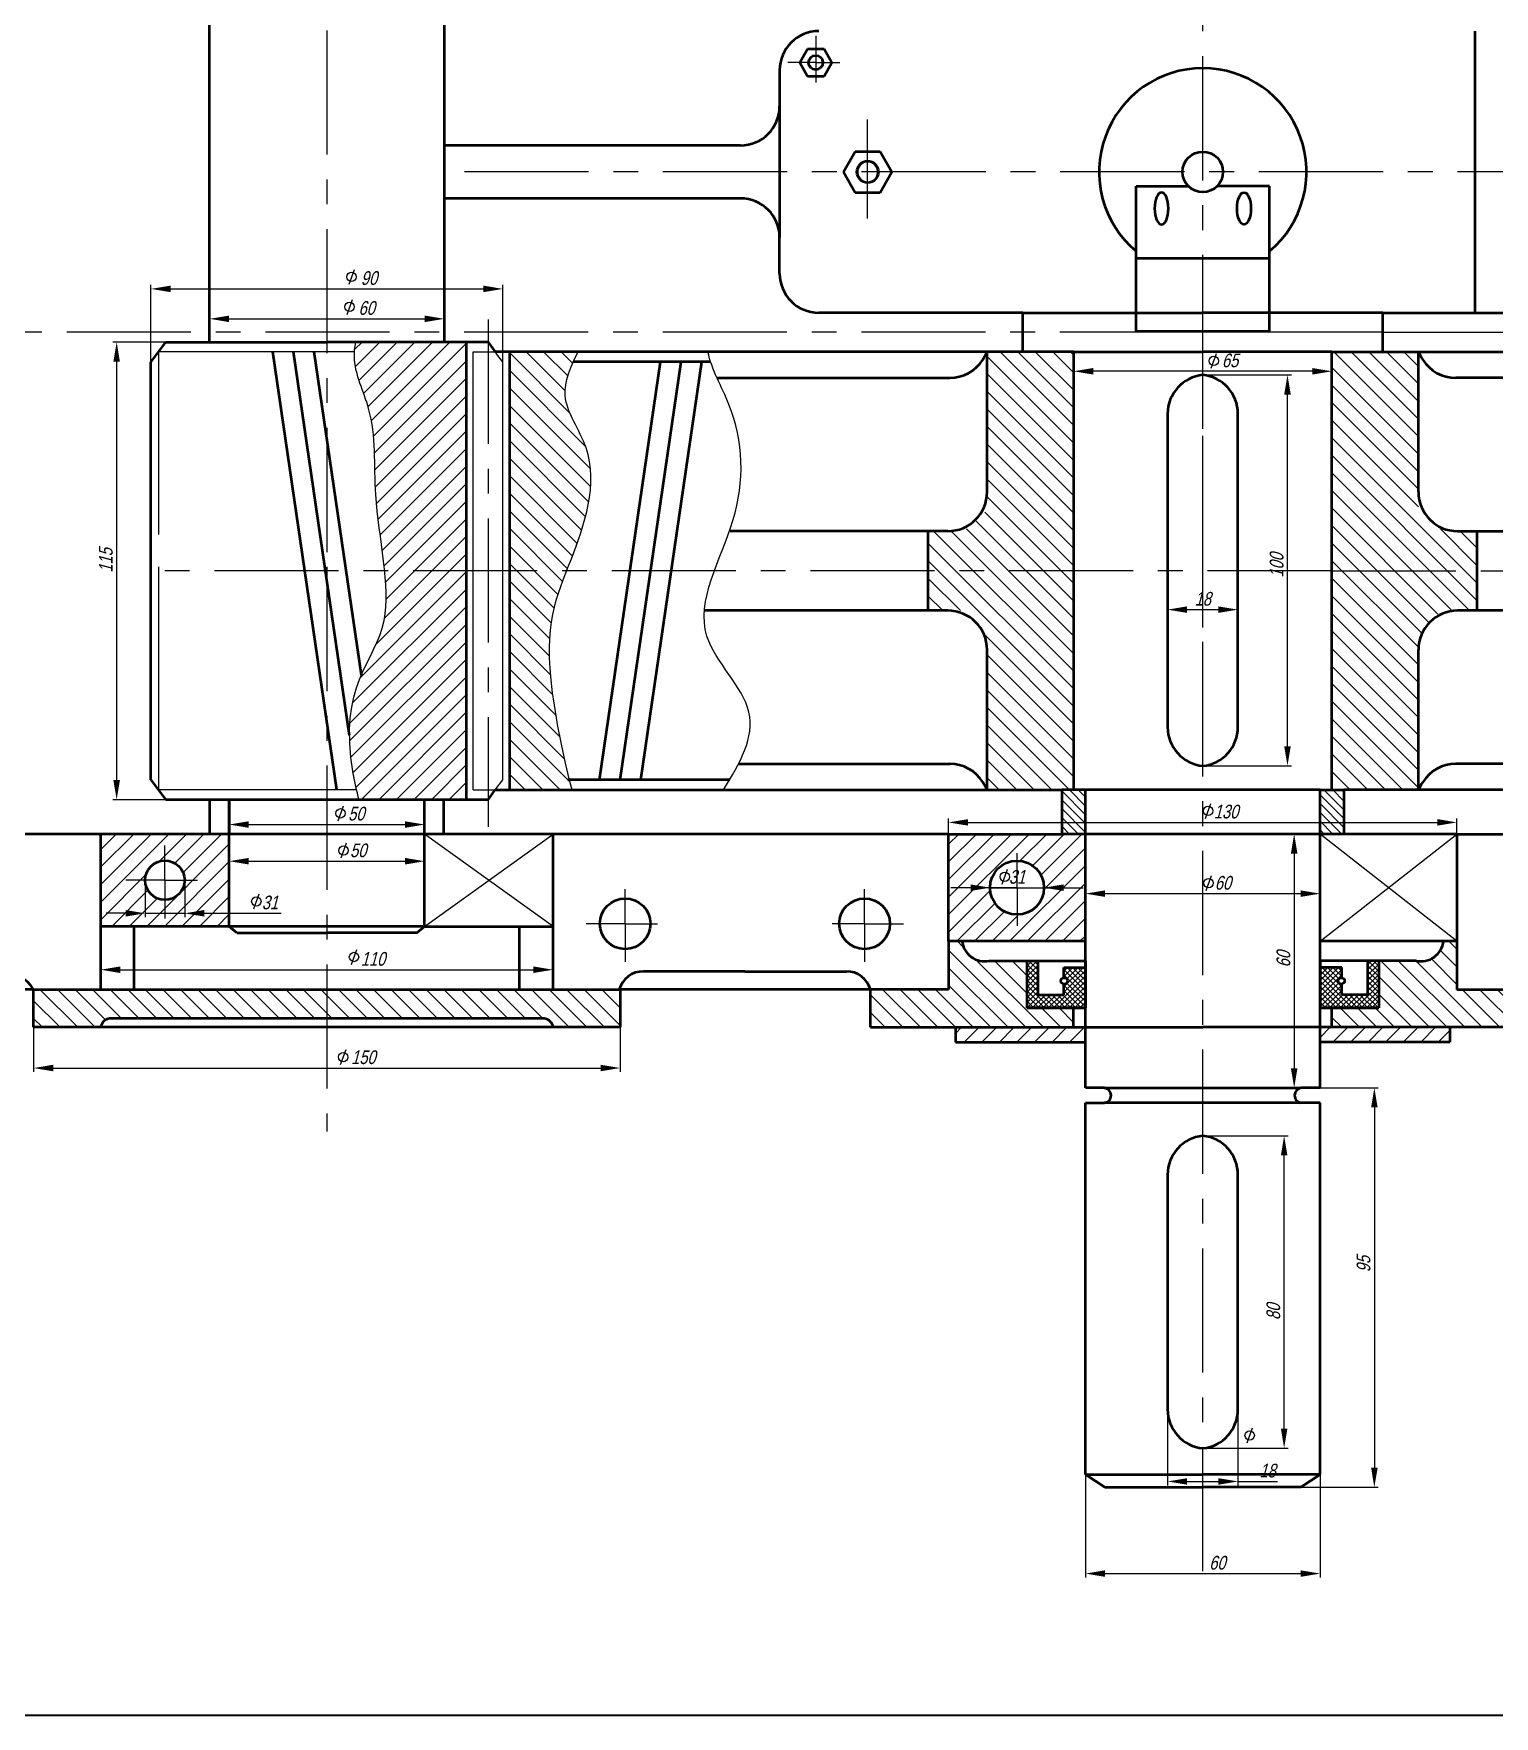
# Model space of a CAD drawing. Header units: millimetres. Extents: x 17910 to 19863, y 26307 to 27710.
# Drawn here: x 18271.1 to 18644.7, y 26307 to 26737.2 of the extents above; entities that cross this region are included whole.
import ezdxf

# ---------------------------------------------------------------- set-up
doc = ezdxf.new("R2010")
doc.units = ezdxf.units.MM
doc.linetypes.add('CENTER', pattern=[50.8, 31.75, -6.35, 6.35, -6.35])
for name, color, linetype in [('ОСЕВ', 5, 'CENTER'), ('РАЗМ', 6, 'Continuous'), ('ТОНК', 140, 'Continuous'), ('ШТРИХ', 30, 'Continuous')]:
    doc.layers.add(name, color=color, linetype=linetype)
doc.layers.add('ОСН', color=7, linetype='Continuous', lineweight=50)
doc.styles.add('MYSTYLE2', font='cad1win.shx', dxfattribs={"width": 0.8, "oblique": 15})
doc.dimstyles.new('STANDARD1', dxfattribs={"dimtxt": 3.5, "dimasz": 5, "dimexe": 1, "dimexo": 0, "dimgap": 1, "dimtad": 1, "dimdec": 4, "dimdsep": 46, "dimlunit": 6, "dimtxsty": 'MYSTYLE2', "dimcen": 2.5, "dimadec": 0, "dimazin": 0, "dimtfac": 1, "dimtdec": 4, "dimtmove": 0, "dimatfit": 3, "dimfxl": 0, "dimtolj": 1, "dimtzin": 0, "dimarcsym": 0})
pattern_1 = [(45, (-5092.6854, 726.7476), (-2.24506403, 2.24506403), [])]
pattern_2 = [(315, (42576.6524, 53268.5865), (2.24506403, 2.24506403), [])]
pattern_3 = [(225, (42576.6524, 53268.5865), (2.24506403, -2.24506403), [])]
pattern_4 = [(315, (42576.6524, 53268.5865), (1.122532015, 1.122532015), [])]

# ---------------------------------------------------------------- blocks, each defined once
blk = doc.blocks.new('*D31')
at = {"layer": 'DEFPOINTS', "color": 0}
for p in [(18561.13, 26385.46), (18579.13, 26385.46), (18579.13, 26367.04)]:
    blk.add_point(p, dxfattribs=at)
at = {"layer": 'РАЗМ', "color": 0, "lineweight": -2}
for p, q in [((18561.13, 26385.46), (18561.13, 26366.04)), ((18579.13, 26385.46), (18579.13, 26366.04)), ((18566.13, 26367.04), (18574.13, 26367.04)), ((18579.13, 26367.04), (18589.26, 26367.04))]:
    blk.add_line(p, q, dxfattribs=at)
at = {"layer": 'РАЗМ', "color": 0}
for points in [[(18566.13, 26367.87), (18566.13, 26366.21), (18561.13, 26367.04)], [(18574.13, 26367.87), (18574.13, 26366.21), (18579.13, 26367.04)]]:
    blk.add_solid(points, dxfattribs=at)
at = {"layer": 'РАЗМ', "color": 0, "insert": (18586.7, 26369.79), "char_height": 3.5, "attachment_point": 5, "style": 'MYSTYLE2'}
blk.add_mtext('\\A1;18', dxfattribs=at)
blk = doc.blocks.new('*D32')
at = {"layer": 'DEFPOINTS', "color": 0}
for p in [(18570.13, 26455.41), (18590.94, 26455.41), (18570.13, 26375.51)]:
    blk.add_point(p, dxfattribs=at)
at = {"layer": 'РАЗМ', "color": 0, "lineweight": -2}
for p, q in [((18570.13, 26455.41), (18591.94, 26455.41)), ((18590.94, 26380.51), (18590.94, 26450.41)), ((18570.13, 26375.51), (18591.94, 26375.51))]:
    blk.add_line(p, q, dxfattribs=at)
at = {"layer": 'РАЗМ', "color": 0}
for points in [[(18590.11, 26450.41), (18591.77, 26450.41), (18590.94, 26455.41)], [(18590.11, 26380.51), (18591.77, 26380.51), (18590.94, 26375.51)]]:
    blk.add_solid(points, dxfattribs=at)
at = {"layer": 'РАЗМ', "color": 0, "insert": (18588.19, 26410.39), "char_height": 3.5, "attachment_point": 5, "rotation": 90, "style": 'MYSTYLE2'}
blk.add_mtext('\\A1;80', dxfattribs=at)
blk = doc.blocks.new('*D33')
at = {"layer": 'DEFPOINTS', "color": 0}
for p in [(18540.13, 26368.84), (18600.13, 26368.84), (18600.13, 26343.48)]:
    blk.add_point(p, dxfattribs=at)
at = {"layer": 'РАЗМ', "color": 0, "lineweight": -2}
for p, q in [((18540.13, 26368.84), (18540.13, 26342.48)), ((18600.13, 26368.84), (18600.13, 26342.48)), ((18545.13, 26343.48), (18595.13, 26343.48))]:
    blk.add_line(p, q, dxfattribs=at)
at = {"layer": 'РАЗМ', "color": 0}
for points in [[(18545.13, 26344.32), (18545.13, 26342.65), (18540.13, 26343.48)], [(18595.13, 26344.32), (18595.13, 26342.65), (18600.13, 26343.48)]]:
    blk.add_solid(points, dxfattribs=at)
at = {"layer": 'РАЗМ', "color": 0, "insert": (18573.85, 26346.23), "char_height": 3.5, "attachment_point": 5, "style": 'MYSTYLE2'}
blk.add_mtext('\\A1;60', dxfattribs=at)
blk = doc.blocks.new('*D34')
at = {"layer": 'DEFPOINTS', "color": 0}
for p in [(18540.13, 26532.56), (18600.13, 26532.56), (18600.13, 26517.32)]:
    blk.add_point(p, dxfattribs=at)
at = {"layer": 'РАЗМ', "color": 0, "lineweight": -2}
for p, q in [((18540.13, 26532.56), (18540.13, 26516.32)), ((18600.13, 26532.56), (18600.13, 26516.32)), ((18545.13, 26517.32), (18595.13, 26517.32))]:
    blk.add_line(p, q, dxfattribs=at)
at = {"layer": 'РАЗМ', "color": 0}
for points in [[(18545.13, 26518.16), (18545.13, 26516.49), (18540.13, 26517.32)], [(18595.13, 26518.16), (18595.13, 26516.49), (18600.13, 26517.32)]]:
    blk.add_solid(points, dxfattribs=at)
at = {"layer": 'РАЗМ', "color": 0, "insert": (18575.28, 26520.07), "char_height": 3.5, "attachment_point": 5, "style": 'MYSTYLE2'}
blk.add_mtext('\\A1;60', dxfattribs=at)
blk = doc.blocks.new('*D35')
at = {"layer": 'DEFPOINTS', "color": 0}
for p in [(18600.13, 26532.56), (18593.51, 26467.66), (18600.13, 26467.66)]:
    blk.add_point(p, dxfattribs=at)
at = {"layer": 'РАЗМ', "color": 0, "lineweight": -2}
for p, q in [((18600.13, 26532.56), (18592.51, 26532.56)), ((18593.51, 26527.56), (18593.51, 26472.66)), ((18600.13, 26467.66), (18592.51, 26467.66))]:
    blk.add_line(p, q, dxfattribs=at)
at = {"layer": 'РАЗМ', "color": 0}
for points in [[(18592.67, 26527.56), (18594.34, 26527.56), (18593.51, 26532.56)], [(18592.67, 26472.66), (18594.34, 26472.66), (18593.51, 26467.66)]]:
    blk.add_solid(points, dxfattribs=at)
at = {"layer": 'РАЗМ', "color": 0, "insert": (18590.76, 26500.53), "char_height": 3.5, "attachment_point": 5, "rotation": 90, "style": 'MYSTYLE2'}
blk.add_mtext('\\A1;60', dxfattribs=at)
blk = doc.blocks.new('*D36')
at = {"layer": 'DEFPOINTS', "color": 0}
for p in [(18635.13, 26535.53), (18505.13, 26532.56), (18635.13, 26532.56)]:
    blk.add_point(p, dxfattribs=at)
at = {"layer": 'РАЗМ', "color": 0, "lineweight": -2}
for p, q in [((18505.13, 26532.56), (18505.13, 26536.53)), ((18510.13, 26535.53), (18630.13, 26535.53)), ((18635.13, 26532.56), (18635.13, 26536.53))]:
    blk.add_line(p, q, dxfattribs=at)
at = {"layer": 'РАЗМ', "color": 0}
for points in [[(18510.13, 26536.37), (18510.13, 26534.7), (18505.13, 26535.53)], [(18630.13, 26536.37), (18630.13, 26534.7), (18635.13, 26535.53)]]:
    blk.add_solid(points, dxfattribs=at)
at = {"layer": 'РАЗМ', "color": 0, "insert": (18576.09, 26538.28), "char_height": 3.5, "attachment_point": 5, "style": 'MYSTYLE2'}
blk.add_mtext('\\A1;130', dxfattribs=at)
blk = doc.blocks.new('*D38')
at = {"layer": 'DEFPOINTS', "color": 0}
for p in [(18515.74, 26518.84), (18529.52, 26518.84), (18529.52, 26518.84)]:
    blk.add_point(p, dxfattribs=at)
at = {"layer": 'РАЗМ', "color": 0, "lineweight": -2}
for p, q in [((18510.74, 26518.84), (18505.74, 26518.84)), ((18515.74, 26518.84), (18515.74, 26519.84)), ((18515.74, 26518.84), (18529.52, 26518.84)), ((18529.52, 26518.84), (18529.52, 26519.84)), ((18534.52, 26518.84), (18539.52, 26518.84))]:
    blk.add_line(p, q, dxfattribs=at)
at = {"layer": 'РАЗМ', "color": 0}
for points in [[(18510.74, 26519.68), (18510.74, 26518.01), (18515.74, 26518.84)], [(18534.52, 26519.68), (18534.52, 26518.01), (18529.52, 26518.84)]]:
    blk.add_solid(points, dxfattribs=at)
at = {"layer": 'РАЗМ', "color": 0, "insert": (18522.63, 26521.59), "char_height": 3.5, "attachment_point": 5, "style": 'MYSTYLE2'}
blk.add_mtext('\\A1;31', dxfattribs=at)
blk = doc.blocks.new('*D39')
at = {"layer": 'DEFPOINTS', "color": 0}
for p in [(18561.13, 26599.84), (18579.13, 26599.84), (18579.13, 26589.93)]:
    blk.add_point(p, dxfattribs=at)
at = {"layer": 'РАЗМ', "color": 0, "lineweight": -2}
for p, q in [((18561.13, 26599.84), (18561.13, 26588.93)), ((18579.13, 26599.84), (18579.13, 26588.93)), ((18566.13, 26589.93), (18574.13, 26589.93))]:
    blk.add_line(p, q, dxfattribs=at)
at = {"layer": 'РАЗМ', "color": 0}
for points in [[(18566.13, 26590.76), (18566.13, 26589.1), (18561.13, 26589.93)], [(18574.13, 26590.76), (18574.13, 26589.1), (18579.13, 26589.93)]]:
    blk.add_solid(points, dxfattribs=at)
at = {"layer": 'РАЗМ', "color": 0, "insert": (18570.13, 26592.68), "char_height": 3.5, "attachment_point": 5, "style": 'MYSTYLE2'}
blk.add_mtext('\\A1;18', dxfattribs=at)
blk = doc.blocks.new('*D40')
at = {"layer": 'DEFPOINTS', "color": 0}
for p in [(18570.13, 26649.93), (18591.79, 26649.93), (18570.13, 26549.98)]:
    blk.add_point(p, dxfattribs=at)
at = {"layer": 'РАЗМ', "color": 0, "lineweight": -2}
for p, q in [((18570.13, 26649.93), (18592.79, 26649.93)), ((18591.79, 26554.98), (18591.79, 26644.93)), ((18570.13, 26549.98), (18592.79, 26549.98))]:
    blk.add_line(p, q, dxfattribs=at)
at = {"layer": 'РАЗМ', "color": 0}
for points in [[(18590.96, 26644.93), (18592.63, 26644.93), (18591.79, 26649.93)], [(18590.96, 26554.98), (18592.63, 26554.98), (18591.79, 26549.98)]]:
    blk.add_solid(points, dxfattribs=at)
at = {"layer": 'РАЗМ', "color": 0, "insert": (18589.04, 26601.23), "char_height": 3.5, "attachment_point": 5, "rotation": 90, "style": 'MYSTYLE2'}
blk.add_mtext('\\A1;100', dxfattribs=at)
blk = doc.blocks.new('*D41')
at = {"layer": 'DEFPOINTS', "color": 0}
for p in [(18537.13, 26655.84), (18603.13, 26655.84), (18537.13, 26650.87)]:
    blk.add_point(p, dxfattribs=at)
at = {"layer": 'РАЗМ', "color": 0, "lineweight": -2}
for p, q in [((18537.13, 26655.84), (18537.13, 26649.87)), ((18603.13, 26655.84), (18603.13, 26649.87)), ((18598.13, 26650.87), (18542.13, 26650.87))]:
    blk.add_line(p, q, dxfattribs=at)
at = {"layer": 'РАЗМ', "color": 0}
for points in [[(18542.13, 26651.7), (18542.13, 26650.03), (18537.13, 26650.87)], [(18598.13, 26651.7), (18598.13, 26650.03), (18603.13, 26650.87)]]:
    blk.add_solid(points, dxfattribs=at)
at = {"layer": 'РАЗМ', "color": 0, "insert": (18577.1, 26653.62), "char_height": 3.5, "attachment_point": 5, "style": 'MYSTYLE2'}
blk.add_mtext('\\A1;65', dxfattribs=at)
blk = doc.blocks.new('*D51')
at = {"layer": 'DEFPOINTS', "color": 0}
for p in [(18600.13, 26467.66), (18595.18, 26365.54), (18614.01, 26365.54)]:
    blk.add_point(p, dxfattribs=at)
at = {"layer": 'РАЗМ', "color": 0, "lineweight": -2}
for p, q in [((18600.13, 26467.66), (18615.01, 26467.66)), ((18614.01, 26462.66), (18614.01, 26370.54)), ((18595.18, 26365.54), (18615.01, 26365.54))]:
    blk.add_line(p, q, dxfattribs=at)
at = {"layer": 'РАЗМ', "color": 0}
for points in [[(18613.18, 26462.66), (18614.85, 26462.66), (18614.01, 26467.66)], [(18613.18, 26370.54), (18614.85, 26370.54), (18614.01, 26365.54)]]:
    blk.add_solid(points, dxfattribs=at)
at = {"layer": 'РАЗМ', "color": 0, "insert": (18611.26, 26422.59), "char_height": 3.5, "attachment_point": 5, "rotation": 90, "style": 'MYSTYLE2'}
blk.add_mtext('\\A1;95', dxfattribs=at)
blk = doc.blocks.new('*D59')
at = {"layer": 'DEFPOINTS', "color": 0}
for p in [(18376.13, 26664.28), (18316.13, 26658.34), (18376.13, 26658.34)]:
    blk.add_point(p, dxfattribs=at)
at = {"layer": 'РАЗМ', "color": 0, "lineweight": -2}
for p, q in [((18316.13, 26658.34), (18316.13, 26665.28)), ((18321.13, 26664.28), (18371.13, 26664.28)), ((18376.13, 26658.34), (18376.13, 26665.28))]:
    blk.add_line(p, q, dxfattribs=at)
at = {"layer": 'РАЗМ', "color": 0}
for points in [[(18321.13, 26665.11), (18321.13, 26663.44), (18316.13, 26664.28)], [(18371.13, 26665.11), (18371.13, 26663.44), (18376.13, 26664.28)]]:
    blk.add_solid(points, dxfattribs=at)
at = {"layer": 'РАЗМ', "color": 0, "insert": (18356.29, 26667.03), "char_height": 3.5, "attachment_point": 5, "style": 'MYSTYLE2'}
blk.add_mtext('\\A1;60', dxfattribs=at)
blk = doc.blocks.new('*D60')
at = {"layer": 'DEFPOINTS', "color": 0}
for p in [(18304.91, 26658.34), (18292.36, 26541.34), (18304.91, 26541.34)]:
    blk.add_point(p, dxfattribs=at)
at = {"layer": 'РАЗМ', "color": 0, "lineweight": -2}
for p, q in [((18304.91, 26658.34), (18291.36, 26658.34)), ((18292.36, 26653.34), (18292.36, 26546.34)), ((18304.91, 26541.34), (18291.36, 26541.34))]:
    blk.add_line(p, q, dxfattribs=at)
at = {"layer": 'РАЗМ', "color": 0}
for points in [[(18291.52, 26653.34), (18293.19, 26653.34), (18292.36, 26658.34)], [(18291.52, 26546.34), (18293.19, 26546.34), (18292.36, 26541.34)]]:
    blk.add_solid(points, dxfattribs=at)
at = {"layer": 'РАЗМ', "color": 0, "insert": (18289.61, 26602.51), "char_height": 3.5, "attachment_point": 5, "rotation": 90, "style": 'MYSTYLE2'}
blk.add_mtext('\\A1;115', dxfattribs=at)
blk = doc.blocks.new('*D61')
at = {"layer": 'DEFPOINTS', "color": 0}
for p in [(18391.13, 26671.93), (18301.13, 26653.23), (18391.13, 26653.23)]:
    blk.add_point(p, dxfattribs=at)
at = {"layer": 'РАЗМ', "color": 0, "lineweight": -2}
for p, q in [((18301.13, 26653.23), (18301.13, 26672.93)), ((18391.13, 26653.23), (18391.13, 26672.93)), ((18306.13, 26671.93), (18386.13, 26671.93))]:
    blk.add_line(p, q, dxfattribs=at)
at = {"layer": 'РАЗМ', "color": 0}
for points in [[(18306.13, 26672.77), (18306.13, 26671.1), (18301.13, 26671.93)], [(18386.13, 26672.77), (18386.13, 26671.1), (18391.13, 26671.93)]]:
    blk.add_solid(points, dxfattribs=at)
at = {"layer": 'РАЗМ', "color": 0, "insert": (18356.89, 26674.68), "char_height": 3.5, "attachment_point": 5, "style": 'MYSTYLE2'}
blk.add_mtext('\\A1;90', dxfattribs=at)
blk = doc.blocks.new('*D62')
at = {"layer": 'DEFPOINTS', "color": 0}
for p in [(18321.13, 26541.34), (18371.13, 26541.34), (18371.13, 26534.99)]:
    blk.add_point(p, dxfattribs=at)
at = {"layer": 'РАЗМ', "color": 0, "lineweight": -2}
for p, q in [((18321.13, 26541.34), (18321.13, 26533.99)), ((18371.13, 26541.34), (18371.13, 26533.99)), ((18326.13, 26534.99), (18366.13, 26534.99))]:
    blk.add_line(p, q, dxfattribs=at)
at = {"layer": 'РАЗМ', "color": 0}
for points in [[(18326.13, 26535.82), (18326.13, 26534.15), (18321.13, 26534.99)], [(18366.13, 26535.82), (18366.13, 26534.15), (18371.13, 26534.99)]]:
    blk.add_solid(points, dxfattribs=at)
at = {"layer": 'РАЗМ', "color": 0, "insert": (18353.63, 26537.74), "char_height": 3.5, "attachment_point": 5, "style": 'MYSTYLE2'}
blk.add_mtext('\\A1;50', dxfattribs=at)
blk = doc.blocks.new('*D63')
at = {"layer": 'DEFPOINTS', "color": 0}
for p in [(18321.13, 26532.56), (18371.13, 26532.56), (18371.13, 26525.61)]:
    blk.add_point(p, dxfattribs=at)
at = {"layer": 'РАЗМ', "color": 0, "lineweight": -2}
for p, q in [((18321.13, 26532.56), (18321.13, 26524.61)), ((18371.13, 26532.56), (18371.13, 26524.61)), ((18326.13, 26525.61), (18366.13, 26525.61))]:
    blk.add_line(p, q, dxfattribs=at)
at = {"layer": 'РАЗМ', "color": 0}
for points in [[(18326.13, 26526.45), (18326.13, 26524.78), (18321.13, 26525.61)], [(18366.13, 26526.45), (18366.13, 26524.78), (18371.13, 26525.61)]]:
    blk.add_solid(points, dxfattribs=at)
at = {"layer": 'РАЗМ', "color": 0, "insert": (18354.13, 26528.36), "char_height": 3.5, "attachment_point": 5, "style": 'MYSTYLE2'}
blk.add_mtext('\\A1;50', dxfattribs=at)
blk = doc.blocks.new('*D64')
at = {"layer": 'DEFPOINTS', "color": 0}
for p in [(18288.3, 26508.96), (18403.96, 26508.96), (18403.96, 26497.87)]:
    blk.add_point(p, dxfattribs=at)
at = {"layer": 'РАЗМ', "color": 0, "lineweight": -2}
for p, q in [((18288.3, 26508.96), (18288.3, 26496.87)), ((18403.96, 26508.96), (18403.96, 26496.87)), ((18293.3, 26497.87), (18398.96, 26497.87))]:
    blk.add_line(p, q, dxfattribs=at)
at = {"layer": 'РАЗМ', "color": 0}
for points in [[(18293.3, 26498.7), (18293.3, 26497.03), (18288.3, 26497.87)], [(18398.96, 26498.7), (18398.96, 26497.03), (18403.96, 26497.87)]]:
    blk.add_solid(points, dxfattribs=at)
at = {"layer": 'РАЗМ', "color": 0, "insert": (18357.92, 26500.62), "char_height": 3.5, "attachment_point": 5, "style": 'MYSTYLE2'}
blk.add_mtext('\\A1;110', dxfattribs=at)
blk = doc.blocks.new('*D65')
at = {"layer": 'DEFPOINTS', "color": 0}
for p in [(18271.13, 26483.15), (18421.13, 26483.15), (18421.13, 26472.73)]:
    blk.add_point(p, dxfattribs=at)
at = {"layer": 'РАЗМ', "color": 0, "lineweight": -2}
for p, q in [((18271.13, 26483.15), (18271.13, 26471.73)), ((18421.13, 26483.15), (18421.13, 26471.73)), ((18276.13, 26472.73), (18416.13, 26472.73))]:
    blk.add_line(p, q, dxfattribs=at)
at = {"layer": 'РАЗМ', "color": 0}
for points in [[(18276.13, 26473.57), (18276.13, 26471.9), (18271.13, 26472.73)], [(18416.13, 26473.57), (18416.13, 26471.9), (18421.13, 26472.73)]]:
    blk.add_solid(points, dxfattribs=at)
at = {"layer": 'РАЗМ', "color": 0, "insert": (18355.44, 26475.48), "char_height": 3.5, "attachment_point": 5, "style": 'MYSTYLE2'}
blk.add_mtext('\\A1;150', dxfattribs=at)
blk = doc.blocks.new('*D66')
at = {"layer": 'DEFPOINTS', "color": 0}
for p in [(18299.67, 26520.76), (18309.76, 26520.76), (18309.76, 26512.29)]:
    blk.add_point(p, dxfattribs=at)
at = {"layer": 'РАЗМ', "color": 0, "lineweight": -2}
for p, q in [((18299.67, 26520.76), (18299.67, 26511.29)), ((18309.76, 26520.76), (18309.76, 26511.29)), ((18294.67, 26512.29), (18289.67, 26512.29)), ((18299.67, 26512.29), (18309.76, 26512.29)), ((18314.76, 26512.29), (18334.42, 26512.29))]:
    blk.add_line(p, q, dxfattribs=at)
at = {"layer": 'РАЗМ', "color": 0}
for points in [[(18294.67, 26513.13), (18294.67, 26511.46), (18299.67, 26512.29)], [(18314.76, 26513.13), (18314.76, 26511.46), (18309.76, 26512.29)]]:
    blk.add_solid(points, dxfattribs=at)
at = {"layer": 'РАЗМ', "color": 0, "insert": (18331.55, 26515.04), "char_height": 3.5, "attachment_point": 5, "style": 'MYSTYLE2'}
blk.add_mtext('\\A1;31', dxfattribs=at)

msp = doc.modelspace()

# ---------------------------------------------------------------- hatches: boundary and pattern name
at = {"layer": 'ШТРИХ'}
h = msp.add_hatch(dxfattribs=at)
h.set_pattern_fill('ANSI31', color=256, angle=180, style=0)
h.set_pattern_definition(pattern_3)
edge = h.paths.add_edge_path()
edge.add_spline(control_points=[(18354.31905, 26541.33752), (18353.77618, 26543.476), (18347.92803, 26570.23717), (18366.42786, 26580.843), (18357.17956, 26616.4796), (18359.2122, 26638.62657), (18352.66501, 26651.32258), (18353.24248, 26657.01063), (18353.50869, 26658.3432)], knot_values=[9.240307263, 9.240307263, 9.240307263, 9.240307263, 13.13831909, 53.042115568, 85.253787039, 107.309048978, 120.846819431, 124.982616843, 124.982616843, 124.982616843, 124.982616843], degree=3, periodic=0)
edge.add_line((18353.50869, 26658.3432), (18381.82262, 26658.3432))
edge.add_line((18381.82262, 26658.3432), (18381.82262, 26541.33752))
edge.add_line((18381.82262, 26541.33752), (18354.31905, 26541.33752))
h = msp.add_hatch(dxfattribs=at)
h.set_pattern_fill('ANSI31', color=256, angle=270, style=0)
h.set_pattern_definition(pattern_2)
edge = h.paths.add_edge_path()
edge.add_line((18408.82906, 26543.84036), (18392.8761, 26543.84036))
edge.add_line((18392.8761, 26543.84036), (18392.8761, 26655.84036))
edge.add_line((18392.8761, 26655.84036), (18410.3495, 26655.84036))
edge.add_spline(control_points=[(18410.3495, 26655.84036), (18408.4898, 26652.07267), (18404.66252, 26643.62343), (18417.51567, 26627.52121), (18407.4135, 26598.18025), (18400.00733, 26583.56242), (18407.16267, 26550.04583), (18408.82906, 26543.84036)], knot_values=[12.876116946, 12.876116946, 12.876116946, 12.876116946, 24.509251348, 38.919690766, 67.527477835, 102.112408852, 117.920328561, 117.920328561, 117.920328561, 117.920328561], degree=3, periodic=0)
h = msp.add_hatch(dxfattribs=at)
h.set_pattern_fill('ANSI31', color=256, angle=270, style=0)
h.set_pattern_definition(pattern_2)
h.paths.add_polyline_path([(18537.12907, 26543.84036), (18514.97056, 26543.84036), (18514.97056, 26579.67149), (18514.45261, 26583.92501), (18511.75996, 26587.92713), (18507.55689, 26589.96097), (18504.97056, 26589.67149), (18499.92852, 26589.67149), (18499.92852, 26610.00924), (18504.97056, 26610.00924), (18510.48382, 26610.70283), (18514.94198, 26615.52012), (18514.97056, 26620.00924), (18514.97056, 26655.84036), (18537.12907, 26655.84036)])
h = msp.add_hatch(dxfattribs=at)
h.set_pattern_fill('ANSI31', color=256, angle=270, style=0)
h.set_pattern_definition(pattern_2)
h.paths.add_polyline_path([(18603.12907, 26543.84036), (18625.28758, 26543.84036), (18625.28758, 26579.67149), (18625.80553, 26583.92501), (18628.49818, 26587.92713), (18632.70125, 26589.96097), (18635.28758, 26589.67149), (18640.32962, 26589.67149), (18640.32962, 26610.00924), (18635.28758, 26610.00924), (18629.77432, 26610.70283), (18625.31616, 26615.52012), (18625.28758, 26620.00924), (18625.28758, 26655.84036), (18603.12907, 26655.84036)])
h = msp.add_hatch(dxfattribs=at)
h.set_pattern_fill('ANSI31', color=256, scale=0.5, angle=270, style=0)
h.set_pattern_definition(pattern_4)
h.paths.add_polyline_path([(18540.12907, 26532.55668), (18534.04506, 26532.55668), (18534.04506, 26543.84036), (18540.12907, 26543.84036)])
edge = h.paths.add_edge_path(flags=16)
edge.add_line((18534.04506, 26543.84036), (18534.04506, 26532.55668))
h = msp.add_hatch(dxfattribs=at)
h.set_pattern_fill('ANSI31', color=256, scale=0.5, angle=270, style=0)
h.set_pattern_definition(pattern_4)
h.paths.add_polyline_path([(18606.21308, 26532.55668), (18600.12907, 26532.55668), (18600.12907, 26543.84036), (18606.21308, 26543.84036)])
edge = h.paths.add_edge_path(flags=16)
edge.add_line((18606.21308, 26543.84036), (18606.21308, 26532.55668))
h = msp.add_hatch(dxfattribs=at)
h.set_pattern_fill('ANSI31', color=256, angle=180, style=0)
h.set_pattern_definition(pattern_3)
h.paths.add_polyline_path([(18321.12907, 26508.9576), (18288.29851, 26508.9576), (18288.29851, 26532.55668), (18321.12907, 26532.55668)])
edge = h.paths.add_edge_path(flags=16)
edge.add_arc((18304.71379, 26520.75714), 5.04135, 180, 540)
h = msp.add_hatch(dxfattribs=at)
h.set_pattern_fill('ANSI31', color=256, angle=180, style=0)
h.set_pattern_definition(pattern_3)
edge = h.paths.add_edge_path(flags=16)
edge.add_arc((18522.62907, 26518.84365), 6.88955, 180, 540)
h.paths.add_polyline_path([(18540.12907, 26505.13062), (18505.12907, 26505.13062), (18505.12907, 26532.55668), (18540.12907, 26532.55668)])
h = msp.add_hatch(dxfattribs=at)
h.set_pattern_fill('ANSI31', color=256, angle=270, style=0)
h.set_pattern_definition(pattern_2)
h.paths.add_polyline_path([(18485.12907, 26483.14765), (18537.10045, 26483.14765), (18537.10045, 26488.0911), (18525.1219, 26488.0911), (18525.1219, 26500.13945), (18515.52505, 26500.13945), (18514.30852, 26499.80515), (18511.4688, 26500.46294), (18509.7404, 26502.06634), (18508.71156, 26503.4642), (18508.54686, 26504.61536), (18508.55717, 26505.13062), (18505.12907, 26505.13062), (18505.12907, 26492.80846), (18485.12907, 26492.80846)])
h = msp.add_hatch(dxfattribs=at)
h.set_pattern_fill('ANSI31', color=256, angle=270, style=0)
h.set_pattern_definition(pattern_2)
h.paths.add_polyline_path([(18655.12907, 26483.14765), (18603.15769, 26483.14765), (18603.15769, 26488.0911), (18615.13624, 26488.0911), (18615.13624, 26500.13945), (18624.73309, 26500.13945), (18625.94962, 26499.80515), (18628.78934, 26500.46294), (18630.51774, 26502.06634), (18631.54658, 26503.4642), (18631.71128, 26504.61536), (18631.70097, 26505.13062), (18635.12907, 26505.13062), (18635.12907, 26492.80846), (18655.12907, 26492.80846)])
h = msp.add_hatch(dxfattribs=at)
h.set_pattern_fill('ANSI37', color=256, scale=0.3, angle=360, style=0)
h.set_pattern_definition([(135, (42566.6524, 49.2918), (0.67351921, 0.67351921), []), (45, (42566.6524, 49.2918), (0.67351921, -0.67351921), [])])
h.paths.add_polyline_path([(18540.12907, 26498.45584), (18534.60262, 26498.45584), (18534.60262, 26495.82855), (18535.1612, 26495.75739), (18535.4473, 26495.42872), (18535.56176, 26494.90001), (18535.37577, 26494.41414), (18535.0325, 26494.15696), (18534.80369, 26494.14267), (18534.60262, 26494.20078), (18534.60262, 26491.48645), (18527.984, 26491.48645), (18527.984, 26500.13945), (18525.1219, 26500.13945), (18525.1219, 26488.0911), (18540.12907, 26488.0911)])
h = msp.add_hatch(dxfattribs=at)
h.set_pattern_fill('ANSI37', color=256, scale=0.3, angle=360, style=0)
h.set_pattern_definition([(45, (-5426.3943, 49.2918), (-0.67351921, 0.67351921), []), (135, (-5426.3943, 49.2918), (-0.67351921, -0.67351921), [])])
h.paths.add_polyline_path([(18600.12907, 26498.45584), (18605.65552, 26498.45584), (18605.65552, 26495.82855), (18605.09694, 26495.75739), (18604.81084, 26495.42872), (18604.69638, 26494.90001), (18604.88237, 26494.41414), (18605.22564, 26494.15696), (18605.45445, 26494.14267), (18605.65552, 26494.20078), (18605.65552, 26491.48645), (18612.27414, 26491.48645), (18612.27414, 26500.13945), (18615.13624, 26500.13945), (18615.13624, 26488.0911), (18600.12907, 26488.0911)])
h = msp.add_hatch(dxfattribs=at)
h.set_pattern_fill('ANSI31', color=256, angle=270, style=0)
h.set_pattern_definition(pattern_2)
h.paths.add_polyline_path([(18421.12907, 26483.14765), (18403.95963, 26483.14765), (18403.7824, 26484.90231), (18402.65844, 26485.40132), (18401.70564, 26485.38899), (18290.5525, 26485.38899), (18288.97164, 26485.12391), (18288.5251, 26484.41), (18288.25712, 26483.91921), (18288.29851, 26483.14765), (18271.12907, 26483.14765), (18271.12907, 26492.80846), (18421.12907, 26492.80846)])
h = msp.add_hatch(dxfattribs=at)
h.set_pattern_fill('ANSI31', color=256, style=0)
h.set_pattern_definition(pattern_1)
h.paths.add_polyline_path([(18506.90085, 26483.14765), (18540.12907, 26483.14765), (18540.12907, 26479.3252), (18506.63789, 26479.3252)])
h = msp.add_hatch(dxfattribs=at)
h.set_pattern_fill('ANSI31', color=256, style=0)
h.set_pattern_definition(pattern_1)
h.paths.add_polyline_path([(18600.12907, 26479.3252), (18633.35729, 26479.3252), (18633.35729, 26483.14765), (18600.12907, 26483.14765)])

# ---------------------------------------------------------------- linework, layer by layer
at = {"const_width": 0.5}
msp.add_lwpolyline([(19862.3245, 27709.73423), (19862.3245, 26307.23423), (17909.8245, 26307.23423)], dxfattribs=at)
at = {"layer": 'ОСЕВ'}
for p, q in [((18570.12907, 26344.08574), (18570.12907, 26975.51739)), ((18346.12907, 26788.81061), (18346.12907, 26600.8432)), ((18471.146, 26736.60422), (18471.146, 26724.66484)), ((18471.146, 26729.80148), (18463.99938, 26729.80148)), ((18471.146, 26729.80148), (18477.33336, 26729.80148)), ((18484.4256, 26689.92835), (18484.4256, 26715.24253)), ((18768.63363, 26701.84036), (18376.12907, 26701.84036)), ((18387.34936, 26664.06857), (18387.34936, 26534.36828)), ((18616.16271, 26660.84036), (18093.20083, 26660.84036)), ((18616.16271, 26660.84036), (18817.85606, 26660.84036)), ((18570.12907, 26589.93031), (18570.12907, 26649.93031)), ((18570.12907, 26549.98043), (18570.12907, 26629.88018)), ((18603.12907, 26599.84036), (18301.12907, 26599.84036)), ((18346.12907, 26600.8432), (18346.12907, 26456.54782)), ((18603.12907, 26599.84036), (18756.68849, 26599.84036)), ((18304.71379, 26520.75714), (18304.71379, 26529.60737)), ((18522.62907, 26518.84365), (18522.62907, 26527.69388)), ((18304.71379, 26520.75714), (18294.74337, 26520.75714)), ((18304.71379, 26520.75714), (18313.01864, 26520.75714)), ((18304.71379, 26520.75714), (18304.71379, 26510.9726)), ((18422.40909, 26509.63415), (18422.40909, 26518.48438)), ((18483.62784, 26509.63415), (18483.62784, 26518.48438)), ((18522.62907, 26518.84365), (18512.65866, 26518.84365)), ((18522.62907, 26518.84365), (18530.93392, 26518.84365)), ((18522.62907, 26518.84365), (18522.62907, 26509.05911)), ((18422.40909, 26509.63415), (18412.43867, 26509.63415)), ((18422.40909, 26509.63415), (18430.71394, 26509.63415)), ((18422.40909, 26509.63415), (18422.40909, 26499.84961)), ((18483.62784, 26509.63415), (18475.32299, 26509.63415)), ((18483.62784, 26509.63415), (18483.62784, 26499.84961)), ((18483.62784, 26509.63415), (18493.59826, 26509.63415))]:
    msp.add_line(p, q, dxfattribs=at)
at = {"layer": 'ОСН'}
for p, q in [((18316.12907, 26658.3432), (18316.12907, 26745.72488)), ((18376.12907, 26745.72488), (18376.12907, 26658.3432)), ((18639.79476, 26665.84036), (18639.79476, 26737.84036)), ((18467.05467, 26729.80148), (18469.01439, 26733.29365)), ((18469.01439, 26733.29365), (18473.2776, 26733.29365)), ((18473.2776, 26733.29365), (18475.23733, 26729.80148)), ((18467.05467, 26729.80148), (18469.01439, 26726.30932)), ((18473.2776, 26726.30932), (18475.23733, 26729.80148)), ((18461.91359, 26727.84036), (18461.91359, 26685.06343)), ((18469.01439, 26726.30932), (18473.2776, 26726.30932)), ((18451.91359, 26708.6173), (18376.12907, 26708.6173)), ((18478.27455, 26701.84036), (18481.22087, 26707.09061)), ((18481.22087, 26707.09061), (18487.63033, 26707.09061)), ((18487.63033, 26707.09061), (18490.57665, 26701.84036)), ((18478.27455, 26701.84036), (18481.22087, 26696.59011)), ((18487.63033, 26696.59011), (18490.57665, 26701.84036)), ((18451.91359, 26695.06343), (18376.12907, 26695.06343)), ((18481.22087, 26696.59011), (18487.63033, 26696.59011)), ((18553.0611, 26698.1896), (18566.46371, 26698.1896)), ((18553.0611, 26661.029), (18553.0611, 26698.1896)), ((18587.19704, 26698.1896), (18573.79443, 26698.1896)), ((18587.19704, 26661.029), (18587.19704, 26698.1896)), ((18461.91359, 26675.84036), (18461.91359, 26685.06343)), ((18587.19704, 26679.72535), (18553.0611, 26679.72535)), ((18524.09543, 26665.84036), (18471.91359, 26665.84036)), ((18524.09543, 26655.84036), (18524.09543, 26665.84036)), ((18524.09543, 26665.84036), (18570.12907, 26665.84036)), ((18616.16271, 26665.84036), (18570.12907, 26665.84036)), ((18616.16271, 26655.84036), (18616.16271, 26665.84036)), ((18616.16271, 26665.84036), (18668.34455, 26665.84036)), ((18587.19704, 26661.029), (18553.0611, 26661.029)), ((18301.12907, 26653.22999), (18304.90878, 26658.3432)), ((18304.90878, 26658.3432), (18346.12907, 26658.3432)), ((18348.64612, 26543.84036), (18332.26917, 26655.84036)), ((18351.91622, 26557.77026), (18337.57614, 26655.84036)), ((18354.9654, 26573.21182), (18342.88322, 26655.84036)), ((18387.34936, 26658.3432), (18346.12907, 26658.3432)), ((18381.82262, 26600.8432), (18381.82262, 26658.3432)), ((18387.34936, 26658.3432), (18389.19947, 26655.84036)), ((18524.09543, 26655.84036), (18389.19947, 26655.84036)), ((18392.8761, 26600.8432), (18392.8761, 26655.84036)), ((18514.97056, 26620.00924), (18514.97056, 26655.84036)), ((18537.12907, 26655.84036), (18524.09543, 26655.84036)), ((18537.12907, 26655.84036), (18570.12907, 26655.84036)), ((18537.12907, 26543.84036), (18537.12907, 26655.84036)), ((18603.12907, 26655.84036), (18570.12907, 26655.84036)), ((18603.12907, 26655.84036), (18616.16271, 26655.84036)), ((18603.12907, 26543.84036), (18603.12907, 26655.84036)), ((18616.16271, 26655.84036), (18751.05867, 26655.84036)), ((18625.28758, 26620.00924), (18625.28758, 26655.84036)), ((18301.12907, 26600.8432), (18301.12907, 26653.22999)), ((18444.27383, 26653.26207), (18409.12168, 26653.26207)), ((18415.81556, 26546.41866), (18431.43849, 26653.26207)), ((18421.12265, 26546.41866), (18436.74558, 26653.26207)), ((18426.42961, 26546.41866), (18442.05255, 26653.26207)), ((18445.90126, 26649.18), (18505.41759, 26649.18)), ((18715.67056, 26649.18), (18634.84055, 26649.18)), ((18561.12907, 26639.98043), (18561.12907, 26559.93031)), ((18579.12907, 26559.93031), (18579.12907, 26639.98043)), ((18504.97056, 26610.00924), (18449.25605, 26610.00924)), ((18499.92852, 26589.67149), (18499.92852, 26610.00924)), ((18635.28758, 26610.00924), (18715.98666, 26610.0384)), ((18640.32962, 26589.67149), (18640.32962, 26610.00924)), ((18301.12907, 26546.45074), (18301.12907, 26600.8432)), ((18381.82262, 26541.33752), (18381.82262, 26600.8432)), ((18392.8761, 26543.84036), (18392.8761, 26600.8432)), ((18504.97056, 26589.67149), (18442.66856, 26589.67149)), ((18715.22353, 26589.67149), (18635.28758, 26589.67149)), ((18514.97056, 26543.84036), (18514.97056, 26579.67149)), ((18625.28758, 26543.84036), (18625.28758, 26579.67149)), ((18451.4077, 26550.50073), (18505.41759, 26550.50073)), ((18715.67056, 26550.50073), (18634.84055, 26550.50073)), ((18301.12907, 26546.45074), (18304.90878, 26541.33752)), ((18387.34936, 26541.33752), (18389.19947, 26543.84036)), ((18389.19947, 26543.84036), (18534.04506, 26543.84036)), ((18449.13885, 26546.41866), (18407.70882, 26546.41866)), ((18537.12907, 26543.84036), (18534.04506, 26543.84036)), ((18534.04506, 26543.84036), (18534.04506, 26532.55668)), ((18540.12907, 26543.84036), (18537.12907, 26543.84036)), ((18600.12907, 26543.84036), (18540.12907, 26543.84036)), ((18540.12907, 26523.84036), (18540.12907, 26543.84036)), ((18600.12907, 26543.84036), (18603.12907, 26543.84036)), ((18600.12907, 26523.84036), (18600.12907, 26543.84036)), ((18603.12907, 26543.84036), (18606.21308, 26543.84036)), ((18751.05867, 26543.84036), (18606.21308, 26543.84036)), ((18606.21308, 26543.84036), (18606.21308, 26532.55668)), ((18387.34936, 26541.33752), (18304.90878, 26541.33752)), ((18316.198, 26532.55668), (18316.198, 26541.33752)), ((18321.12907, 26508.9576), (18321.12907, 26541.33752)), ((18321.12907, 26541.33752), (18321.12907, 26532.55668)), ((18371.12907, 26508.9576), (18371.12907, 26541.33752)), ((18371.12907, 26532.55668), (18371.12907, 26541.33752)), ((18376.06014, 26532.55668), (18376.06014, 26541.33752)), ((18280.93544, 26532.55668), (18157.43088, 26532.55668)), ((18505.12907, 26532.55668), (18157.43088, 26532.55668)), ((18288.29851, 26492.80846), (18288.29851, 26532.55668)), ((18403.95963, 26492.80846), (18403.95963, 26532.55668)), ((18505.12907, 26532.55668), (18534.04506, 26532.55668)), ((18505.12907, 26505.13062), (18505.12907, 26532.55668)), ((18635.12907, 26532.55668), (18534.04506, 26532.55668)), ((18635.12907, 26532.55668), (18758.63363, 26532.55668)), ((18635.12907, 26532.55668), (18635.12907, 26505.13062)), ((18540.12907, 26467.65597), (18540.12907, 26523.84036)), ((18600.12907, 26467.65597), (18600.12907, 26523.84036)), ((18321.12907, 26508.9576), (18288.29851, 26508.9576)), ((18296.85828, 26492.80846), (18296.85828, 26508.9576)), ((18323.11784, 26507.31836), (18321.12907, 26508.9576)), ((18371.12907, 26508.9576), (18321.12907, 26508.9576)), ((18323.11784, 26507.31836), (18346.12907, 26507.31836)), ((18369.1403, 26507.31836), (18346.12907, 26507.31836)), ((18369.1403, 26507.31836), (18371.12907, 26508.9576)), ((18371.12907, 26508.9576), (18403.95963, 26508.9576)), ((18395.39986, 26492.80846), (18395.39986, 26508.9576)), ((18540.12907, 26505.13062), (18505.12907, 26505.13062)), ((18505.12907, 26505.13062), (18505.12907, 26492.80846)), ((18635.12907, 26505.13062), (18600.12907, 26505.13062)), ((18635.12907, 26505.13062), (18635.12907, 26492.80846)), ((18453.01847, 26497.44808), (18427.06355, 26497.44808)), ((18453.01847, 26497.44808), (18478.97338, 26497.44808)), ((18515.52505, 26500.13945), (18540.12907, 26500.13945)), ((18525.1219, 26500.13945), (18525.1219, 26488.0911)), ((18527.984, 26500.13945), (18527.984, 26491.48645)), ((18534.60262, 26498.45584), (18540.12907, 26498.45584)), ((18534.60262, 26495.82855), (18534.60262, 26498.45584)), ((18540.12907, 26500.13945), (18540.12907, 26488.0911)), ((18600.12907, 26500.13945), (18600.12907, 26488.0911)), ((18624.73309, 26500.13945), (18600.12907, 26500.13945)), ((18605.65552, 26498.45584), (18600.12907, 26498.45584)), ((18605.65552, 26495.82855), (18605.65552, 26498.45584)), ((18612.27414, 26500.13945), (18612.27414, 26491.48645)), ((18615.13624, 26500.13945), (18615.13624, 26488.0911)), ((18271.12907, 26492.80846), (18147.43088, 26492.80846)), ((18271.12907, 26492.80846), (18421.12907, 26492.80846)), ((18271.12907, 26483.14765), (18271.12907, 26492.80846)), ((18485.12907, 26492.80846), (18420.90786, 26492.80846)), ((18421.12907, 26492.80846), (18421.12907, 26483.14765)), ((18505.12907, 26492.80846), (18485.12907, 26492.80846)), ((18485.12907, 26483.14765), (18485.12907, 26492.80846)), ((18534.60262, 26491.48645), (18534.60262, 26494.20078)), ((18605.65552, 26491.48645), (18605.65552, 26494.20078)), ((18635.12907, 26492.80846), (18655.12907, 26492.80846)), ((18540.12907, 26488.0911), (18525.1219, 26488.0911)), ((18525.1219, 26488.0911), (18540.12907, 26488.0911)), ((18527.984, 26491.48645), (18534.60262, 26491.48645)), ((18537.10045, 26483.14765), (18537.10045, 26488.0911)), ((18615.13624, 26488.0911), (18600.12907, 26488.0911)), ((18600.12907, 26488.0911), (18615.13624, 26488.0911)), ((18603.15769, 26483.14765), (18603.15769, 26488.0911)), ((18612.27414, 26491.48645), (18605.65552, 26491.48645)), ((18401.70564, 26485.38899), (18290.5525, 26485.38899)), ((18346.12907, 26483.14765), (18271.12907, 26483.14765)), ((18421.12907, 26483.14765), (18345.75623, 26483.14765)), ((18485.12907, 26483.14765), (18570.12907, 26483.14765)), ((18506.90085, 26483.14765), (18506.90085, 26479.3252)), ((18506.90085, 26479.3252), (18540.12907, 26479.3252)), ((18655.12907, 26483.14765), (18570.12907, 26483.14765)), ((18633.35729, 26479.3252), (18600.12907, 26479.3252)), ((18633.35729, 26483.14765), (18633.35729, 26479.3252)), ((18544.94394, 26467.65597), (18540.12907, 26467.65597)), ((18544.94394, 26467.65597), (18595.3142, 26467.65597)), ((18600.12907, 26467.65597), (18595.3142, 26467.65597)), ((18540.12907, 26368.84036), (18540.12907, 26463.84036)), ((18540.12907, 26463.84036), (18544.94394, 26463.84036)), ((18595.3142, 26463.84036), (18544.94394, 26463.84036)), ((18600.12907, 26463.84036), (18595.3142, 26463.84036)), ((18600.12907, 26368.84036), (18600.12907, 26463.84036)), ((18561.12907, 26445.4625), (18561.12907, 26385.4625)), ((18579.12907, 26385.4625), (18579.12907, 26445.4625)), ((18540.12907, 26368.84036), (18545.07805, 26365.53689)), ((18540.12907, 26368.84036), (18570.12907, 26368.84036)), ((18600.12907, 26368.84036), (18570.12907, 26368.84036)), ((18600.12907, 26368.84036), (18595.18009, 26365.53689)), ((18545.07805, 26365.53689), (18570.12907, 26365.53689)), ((18595.18009, 26365.53689), (18570.12907, 26365.53689))]:
    msp.add_line(p, q, dxfattribs=at)
for centre, radius in [((18471.146, 26729.80148), 1.83753), ((18484.4256, 26701.84036), 2.7626), ((18570.12907, 26701.84036), 5.17329), ((18304.71379, 26520.75714), 5.04135), ((18522.62907, 26518.84365), 6.88955), ((18422.40909, 26509.63415), 6.47699), ((18483.62784, 26509.63415), 6.47699), ((18534.6767, 26495.01466), 0.81725), ((18605.58144, 26495.01466), 0.81725)]:
    msp.add_circle(centre, radius, dxfattribs=at)
for centre, radius, start, end in [((18471.91359, 26727.84036), 10, 90, 180), ((18570.12907, 26701.84036), 26.5188, 310.0621274, 229.9378726), ((18451.91359, 26718.6173), 10, 270, 0), ((18451.91359, 26685.06343), 10, 360, 90), ((18471.91359, 26675.84036), 10, 180, 270), ((18498.26447, 26663.70978), 18.46676, 327.6556144, 334.7771984), ((18641.99367, 26663.70978), 18.46676, 205.2228016, 212.3443856), ((18505.41759, 26659.18), 10, 270, 327.6556144), ((18634.84055, 26659.18), 10, 212.3443856, 270), ((18571.12907, 26639.98043), 10, 95.7391705, 180), ((18569.12907, 26639.98043), 10, 0, 84.2608295), ((18504.97056, 26620.00924), 10, 270, 0), ((18635.28758, 26620.00924), 10, 180, 270), ((18504.97056, 26579.67149), 10, 0, 90), ((18635.28758, 26579.67149), 10, 90, 180), ((18571.12907, 26559.93031), 10, 180, 264.2608295), ((18569.12907, 26559.93031), 10, 275.7391705, 0), ((18505.41759, 26540.50073), 10, 32.3443856, 90), ((18634.84055, 26540.50073), 10, 90, 147.6556144), ((18498.26447, 26535.97095), 18.46676, 25.2228016, 32.3443856), ((18641.99367, 26535.97095), 18.46676, 147.6556144, 154.7771984), ((18514.37091, 26505.88753), 5.8628, 187.4178031, 281.3533664), ((18625.88723, 26505.88753), 5.8628, 258.6466336, 352.5821969), ((18262.68059, 26487.45839), 10, 32.3443856, 90), ((18427.03033, 26491.08876), 6.35941, 89.7007179, 164.3108405), ((18479.0066, 26491.08876), 6.35941, 15.6891595, 90.2992821), ((18290.8308, 26482.8551), 2.54913, 96.2677, 173.4097963), ((18401.42734, 26482.8551), 2.54913, 6.5902037, 83.7323), ((18544.74359, 26465.74817), 1.91829, 275.9948435, 84.0051565), ((18595.51455, 26465.74817), 1.91829, 95.9948435, 264.0051565), ((18571.12907, 26445.4625), 10, 95.7391705, 180), ((18569.12907, 26445.4625), 10, 0, 84.2608295), ((18571.12907, 26385.4625), 10, 180, 264.2608295), ((18569.12907, 26385.4625), 10, 275.7391705, 0)]:
    msp.add_arc(centre, radius, start, end, dxfattribs=at)
at = {"layer": 'ОСН', "extrusion": (0, 0, -1)}
msp.add_ellipse((18559.58528, 26692.49814), major_axis=(0, 4.11705), ratio=0.428563097, dxfattribs=at)
at = {"layer": 'ОСН'}
msp.add_ellipse((18580.67286, 26692.49814), major_axis=(0, 4.11705), ratio=0.428563097, dxfattribs=at)
at = {"layer": 'РАЗМ'}
for p, q in [((18353.06395, 26676.83484), (18351.69534, 26673.02096)), ((18352.56367, 26669.14974), (18351.19506, 26665.33586)), ((18573.59202, 26655.35339), (18572.22341, 26651.53951)), ((18350.26671, 26539.68856), (18348.8981, 26535.87467)), ((18572.14848, 26540.29823), (18570.77987, 26536.48435)), ((18351.02746, 26530.18871), (18349.65885, 26526.37483)), ((18520.11769, 26523.48453), (18518.74908, 26519.67065)), ((18572.27118, 26521.86491), (18570.90257, 26518.05103)), ((18328.71978, 26517.16796), (18327.35117, 26513.35408)), ((18353.69803, 26502.9575), (18352.32942, 26499.14362)), ((18350.92983, 26477.3747), (18349.56122, 26473.56082)), ((18582.76398, 26380.64221), (18581.39537, 26376.82833))]:
    msp.add_line(p, q, dxfattribs=at)
for centre in [(18352.422, 26674.99574), (18351.92171, 26667.31063), (18572.95006, 26653.51428), (18571.50652, 26538.45912), (18349.62476, 26537.84945), (18350.38551, 26528.34961), (18519.47574, 26521.64543), (18571.62922, 26520.02581), (18328.07782, 26515.32886), (18353.05608, 26501.1184), (18350.28787, 26475.53559), (18582.12203, 26378.8031)]:
    msp.add_circle(centre, 1.19781, dxfattribs=at)
at = {"layer": 'ТОНК'}
for p, q in [((18303.05867, 26655.84036), (18303.05867, 26609.1139)), ((18353.17744, 26655.84036), (18303.05867, 26655.84036)), ((18383.56965, 26655.84036), (18389.19947, 26655.84036)), ((18383.56965, 26600.8432), (18383.56965, 26655.84036)), ((18391.12907, 26653.22999), (18389.19947, 26655.84036)), ((18391.12907, 26600.8432), (18391.12907, 26653.22999)), ((18303.05867, 26600.8432), (18303.05867, 26543.84036)), ((18383.56965, 26543.84036), (18383.56965, 26600.8432)), ((18391.12907, 26546.45074), (18391.12907, 26600.8432)), ((18353.71989, 26543.84036), (18303.05867, 26543.84036)), ((18383.56965, 26543.84036), (18389.19947, 26543.84036)), ((18389.19947, 26543.84036), (18391.12907, 26546.45074)), ((18403.95963, 26508.9576), (18371.12907, 26532.55668)), ((18371.12907, 26508.9576), (18403.95963, 26532.55668)), ((18600.12907, 26505.13062), (18635.12907, 26532.55668)), ((18635.12907, 26505.13062), (18600.12907, 26532.55668))]:
    msp.add_line(p, q, dxfattribs=at)
for centre, radius, start, end in [((18471.146, 26729.80148), 1.68877, 75.1232114, 24.215777), ((18484.4256, 26701.84036), 2.53896, 335.784223, 284.8767886)]:
    msp.add_arc(centre, radius, start, end, dxfattribs=at)
for points, knots in [([(18354.31905, 26541.33752), (18353.77618, 26543.476), (18347.92803, 26570.23717), (18366.42786, 26580.843), (18357.17956, 26616.4796), (18359.2122, 26638.62657), (18352.66501, 26651.32258), (18353.24248, 26657.01063), (18353.50869, 26658.3432)], [9.240307263, 9.240307263, 9.240307263, 9.240307263, 13.13831909, 53.042115568, 85.253787039, 107.309048978, 120.846819431, 124.982616843, 124.982616843, 124.982616843, 124.982616843]), ([(18408.82906, 26543.84036), (18407.16267, 26550.04583), (18400.00733, 26583.56242), (18407.4135, 26598.18025), (18417.51567, 26627.52121), (18404.66252, 26643.62343), (18408.4898, 26652.07267), (18410.3495, 26655.84036)], [12.876116946, 12.876116946, 12.876116946, 12.876116946, 28.684036655, 63.268967672, 91.87675474, 106.287194159, 117.920328561, 117.920328561, 117.920328561, 117.920328561]), ([(18447.55492, 26543.84036), (18451.82471, 26550.63924), (18459.36852, 26564.45291), (18435.70203, 26584.82169), (18453.22526, 26612.41571), (18452.62998, 26637.86325), (18444.46849, 26651.35223), (18443.58785, 26655.84036)], [2.727669709, 2.727669709, 2.727669709, 2.727669709, 23.928703602, 46.121208087, 76.497912374, 106.155402732, 120.482579762, 120.482579762, 120.482579762, 120.482579762])]:
    msp.add_open_spline(points, degree=3, knots=knots, dxfattribs=at)

# ---------------------------------------------------------------- dimensions: what is measured, and where the dimension line sits
at = {"layer": 'РАЗМ'}
for base, p1, p2, picture, middle in [((18391.12907, 26671.93276), (18301.12907, 26653.22999), (18391.12907, 26653.22999), '*D61', (18356.88852, 26671.93276)), ((18376.12907, 26664.27719), (18316.12907, 26658.3432), (18376.12907, 26658.3432), '*D59', (18356.28749, 26664.27719)), ((18579.12907, 26589.93031), (18561.12907, 26599.84036), (18579.12907, 26599.84036), '*D39', (18570.12907, 26589.93031)), ((18371.12907, 26534.98802), (18321.12907, 26541.33752), (18371.12907, 26541.33752), '*D62', (18353.62542, 26534.98802)), ((18635.12907, 26535.53356), (18505.12907, 26532.55668), (18635.12907, 26532.55668), '*D36', (18576.09349, 26535.53356)), ((18371.12907, 26525.61484), (18321.12907, 26532.55668), (18371.12907, 26532.55668), '*D63', (18354.13259, 26525.61484)), ((18600.12907, 26517.3217), (18540.12907, 26532.55668), (18600.12907, 26532.55668), '*D34', (18575.28108, 26517.3217)), ((18421.12907, 26472.73332), (18271.12907, 26483.14765), (18421.12907, 26483.14765), '*D65', (18355.44061, 26472.73332)), ((18579.12907, 26367.03981), (18561.12907, 26385.4625), (18579.12907, 26385.4625), '*D31', (18586.69606, 26367.03981)), ((18600.12907, 26343.48218), (18540.12907, 26368.84036), (18600.12907, 26368.84036), '*D33', (18573.84995, 26343.48218))]:
    dim = msp.add_linear_dim(base=base, p1=p1, p2=p2, dimstyle='STANDARD1', dxfattribs=at)
    dim.commit()
    dim.dimension.update_dxf_attribs({"geometry": picture, "text_midpoint": middle, "dimtype": 160})
for base, p1, p2, text, picture, middle in [((18292.35648, 26541.33752), (18304.90878, 26658.3432), (18304.90878, 26541.33752), '115', '*D60', (18292.35648, 26602.51066)), ((18591.79181, 26649.93031), (18570.12907, 26549.98043), (18570.12907, 26649.93031), '100', '*D40', (18591.79181, 26601.23282)), ((18593.50553, 26467.65597), (18600.12907, 26532.55668), (18600.12907, 26467.65597), '60', '*D35', (18593.50553, 26500.53424)), ((18614.0122, 26365.53689), (18600.12907, 26467.65597), (18595.18009, 26365.53689), '95', '*D51', (18614.0122, 26422.59186)), ((18590.94005, 26455.41238), (18570.12907, 26375.51263), (18570.12907, 26455.41238), '80', '*D32', (18590.94005, 26410.39319))]:
    dim = msp.add_linear_dim(base=base, p1=p1, p2=p2, angle=90, text=text, dimstyle='STANDARD1', dxfattribs=at)
    dim.commit()
    dim.dimension.update_dxf_attribs({"geometry": picture, "text_midpoint": middle, "dimtype": 160})
for base, p1, p2, text, picture, middle in [((18537.12907, 26650.86604), (18603.12907, 26655.84036), (18537.12907, 26655.84036), '65', '*D41', (18577.10308, 26650.86604)), ((18529.51862, 26518.84365), (18515.73952, 26518.84365), (18529.51862, 26518.84365), '31', '*D38', (18522.62907, 26518.84365)), ((18309.75514, 26512.2925), (18299.67243, 26520.75714), (18309.75514, 26520.75714), '31', '*D66', (18331.55232, 26512.2925)), ((18403.95963, 26497.86793), (18288.29851, 26508.9576), (18403.95963, 26508.9576), '110', '*D64', (18357.91983, 26497.86793))]:
    dim = msp.add_linear_dim(base=base, p1=p1, p2=p2, text=text, dimstyle='STANDARD1', dxfattribs=at)
    dim.commit()
    dim.dimension.update_dxf_attribs({"geometry": picture, "text_midpoint": middle, "dimtype": 160})

doc.saveas('drawing.dxf')
